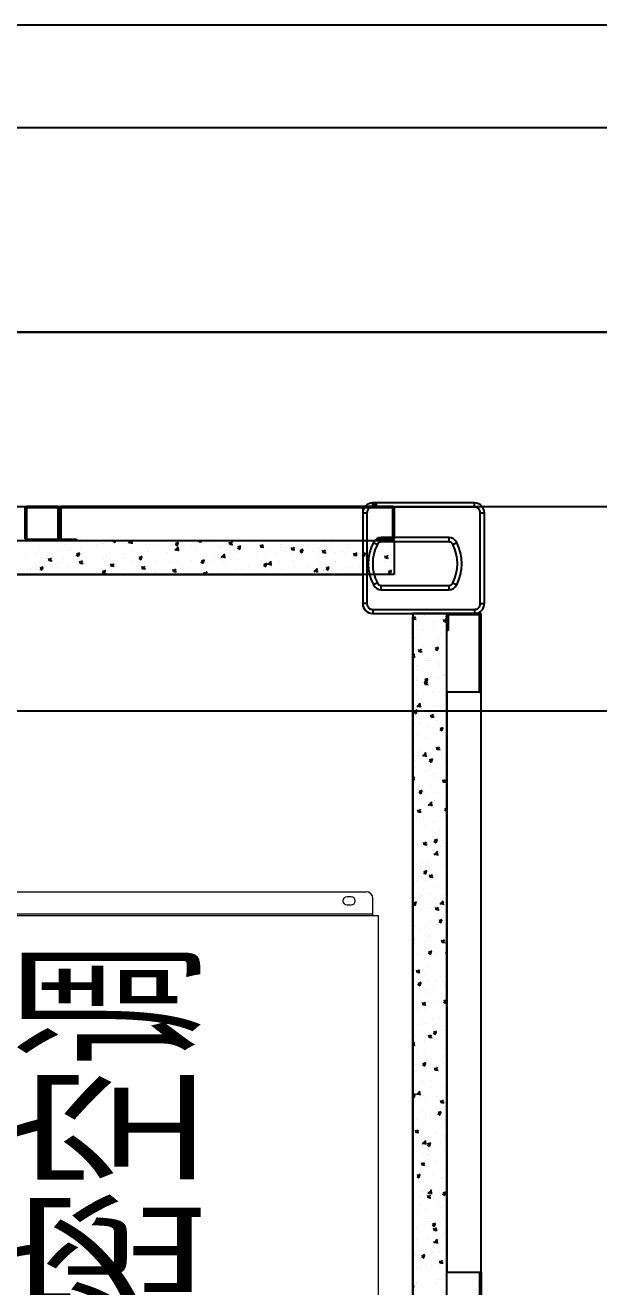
# Model space of a CAD drawing. Extents: x 758840 to 1108724, y -102573 to 143521.
# Drawn here: x 863022 to 863861, y 72539 to 74388 of the extents above; entities that cross this region are included whole.
import ezdxf

# ---------------------------------------------------------------- set-up
doc = ezdxf.new("R2010")
doc.units = 0
doc.header["$LTSCALE"] = 1000
doc.header["$MEASUREMENT"] = 0
doc.linetypes.add('DASHDOT', pattern=[1, 0.5, -0.25, 0, -0.25])
doc.linetypes.add('DOTE', pattern=[2.42, 2, -0.2, 0.02, -0.2])
for name, color, linetype in [('02电气-设备', 255, 'Continuous'), ('02电气-设备基础', 252, 'Continuous'), ('DOTE', 8, 'DOTE'), ('DX', 3, 'DASHDOT'), ('LWIRE', 1, 'Continuous'), ('WALL-MOVE', 6, 'Continuous')]:
    doc.layers.add(name, color=color, linetype=linetype)
doc.layers.add('ACS_KT_LH', color=51, linetype='ACS-LH', lineweight=60)
doc.styles.get("Standard").update_dxf_attribs({"font": 'gbenor.shx', "bigfont": 'gbcbig.shx'})
doc.styles.add('宋体', font='', dxfattribs={"width": 0.7})
doc.styles.get('宋体').set_extended_font_data('SimSun')
doc.linetypes.add('ACS-LH', pattern='A,1,-0.25,1,-0.25,1,-0.25,1,-0.4,["LH",宋体,S=0.25,R=0,X=-0.2,Y=-0.1],-0.4', length=5.55)

# ---------------------------------------------------------------- blocks, each defined once
blk = doc.blocks.new('空调新风一体机')
at = {"layer": 'ACS_KT_LH', "linetype": 'ByBlock', "lineweight": 15}
for p, q in [((304.8, 1052.5), (632.7, 1052.5)), ((468.7, 779.5), (304.8, 1052.5)), ((632.7, 1052.5), (468.7, 779.5))]:
    blk.add_line(p, q, dxfattribs=at)
at = {"layer": 'DX', "linetype": 'ByBlock', "lineweight": 13}
for p, q in [((71.9, 691.8), (49.6, 691.8)), ((71.9, 8.1), (71.9, 691.8)), ((74.6, 691.8), (71.9, 691.8)), ((74.6, 8.1), (74.6, 691.8)), ((875.4, 691.8), (875.4, 8.1)), ((875.4, 691.8), (878.1, 691.8)), ((878.1, 691.8), (878.1, 8.1)), ((878.1, 691.8), (900.4, 691.8)), ((39.6, 18.1), (39.6, 681.8)), ((910.4, 681.8), (910.4, 18.1)), ((47, 660), (47, 654)), ((59, 654), (59, 660)), ((891, 660), (891, 654)), ((903, 654), (903, 660)), ((47, 46), (47, 40)), ((59, 40), (59, 46)), ((891, 46), (891, 40)), ((903, 40), (903, 46)), ((71.9, 8.1), (49.6, 8.1)), ((74.6, 8.1), (71.9, 8.1)), ((875.4, 8.1), (878.1, 8.1)), ((878.1, 8.1), (900.4, 8.1))]:
    blk.add_line(p, q, dxfattribs=at)
blk.add_lwpolyline([(75, 700), (75, 0), (875, 0), (875, 700)], close=True, dxfattribs=at)
blk.add_circle((53.1, 657.8), 11.8, dxfattribs=at)
for centre, radius, start, end in [((49.6, 681.8), 10, 90, 180), ((900.4, 681.8), 10, 0, 90), ((53, 660), 6, 0, 180), ((897, 660), 6, 0, 180), ((53, 654), 6, 180, 0), ((897, 654), 6, 180, 0), ((53, 46), 6, 0, 180), ((53, 40), 6, 180, 0), ((897, 46), 6, 0, 180), ((897, 40), 6, 180, 0), ((49.6, 18.1), 10, 180, 270), ((900.4, 18.1), 10, 270, 0)]:
    blk.add_arc(centre, radius, start, end, dxfattribs=at)
at = {"linetype": 'ByBlock', "lineweight": 15}
blk.add_text('正面', height=250, dxfattribs=at).set_placement((287.2, 1115.2))
at = {"layer": 'LWIRE', "lineweight": -3}
blk.add_text('精密空调', height=250, dxfattribs=at).set_placement((114.9, 259.7))
blk = doc.blocks.new('BD4-PAL0101-HVPM01')
at = {"layer": '02电气-设备'}
for p, q in [((8394970.9, -4140599.4), (8394821.9, -4140599.4)), ((8394821.9, -4140605.4), (8394821.9, -4140599.4)), ((8394824.4, -4140602.4), (8394824.4, -4140604.4)), ((8394827.4, -4140604.4), (8394827.4, -4140599.4)), ((8394970.9, -4140605.4), (8394970.9, -4140599.4)), ((8394313.4, -4140606.6), (8394313.4, -4140652.2)), ((8394313.4, -4140652.2), (8394313.4, -4140606.6)), ((8394313.4, -4140608.4), (8394313.4, -4140650.4)), ((8394315.4, -4140608.4), (8394315.4, -4140650.4)), ((8394359.4, -4140604.4), (8394317.4, -4140604.4)), ((8394359.4, -4140606.4), (8394317.4, -4140606.4)), ((8394361.4, -4140650.4), (8394361.4, -4140608.4)), ((8394363.4, -4140606.6), (8394363.4, -4140652.2)), ((8394363.4, -4140650.4), (8394363.4, -4140608.4)), ((8394365.4, -4140606.6), (8394365.4, -4140652.2)), ((8394851.2, -4140604.4), (8394365.6, -4140604.4)), ((8394851.2, -4140606.4), (8394365.6, -4140606.4)), ((8394807.4, -4140604.4), (8394807.4, -4140613.9)), ((8394807.4, -4140613.9), (8394807.4, -4140746.9)), ((8394807.4, -4140613.9), (8394813.4, -4140613.9)), ((8394813.4, -4140613.9), (8394813.4, -4140746.9)), ((8394970.9, -4140605.4), (8394821.9, -4140605.4)), ((8394851.4, -4140652.2), (8394851.4, -4140606.6)), ((8394853.4, -4140606.6), (8394853.4, -4140652.2)), ((8394853.4, -4140652.2), (8394853.4, -4140606.6)), ((8394979.4, -4140746.9), (8394979.4, -4140613.9)), ((8394979.4, -4140613.9), (8394985.4, -4140613.9)), ((8394985.4, -4140746.9), (8394985.4, -4140613.9)), ((8391303.4, -4140654.4), (8394853.4, -4140654.4)), ((8394317.4, -4140652.4), (8394359.4, -4140652.4)), ((8394317.4, -4140654.4), (8394359.4, -4140654.4)), ((8394361, -4140654.8), (8394361, -4140654.8)), ((8394365.6, -4140652.4), (8394388.4, -4140652.4)), ((8394365.6, -4140654.4), (8394388.4, -4140654.4)), ((8394388.4, -4140652.4), (8394388.4, -4140654.4)), ((8394394.9, -4140656.2), (8394394.9, -4140656.2)), ((8394428.1, -4140658.2), (8394428.1, -4140658.2)), ((8394428.8, -4140657.7), (8394428.8, -4140657.7)), ((8394441.5, -4140654.9), (8394444.6, -4140657.1)), ((8394444.6, -4140657.1), (8394445.5, -4140654.4)), ((8394457.9, -4140658.1), (8394457.9, -4140658.1)), ((8394464.6, -4140657), (8394470.2, -4140657.9)), ((8394465.2, -4140658.3), (8394468.9, -4140654.4)), ((8394470, -4140659.2), (8394469.5, -4140654.4)), ((8394473.8, -4140656), (8394473.8, -4140656)), ((8394533.3, -4140658.8), (8394537.8, -4140657)), ((8394535.9, -4140662.2), (8394537.2, -4140658.3)), ((8394543.4, -4140657.1), (8394543.4, -4140657.1)), ((8394551, -4140654.9), (8394551, -4140654.9)), ((8394567.6, -4140656.9), (8394567.1, -4140654.4)), ((8394567.7, -4140655.7), (8394568.8, -4140654.4)), ((8394567.7, -4140655.8), (8394571.5, -4140656.2)), ((8394584.9, -4140656.3), (8394584.9, -4140656.3)), ((8394590, -4140657.2), (8394590, -4140657.2)), ((8394613.1, -4140660.9), (8394612.4, -4140656.9)), ((8394613.2, -4140659.7), (8394616.3, -4140656.1)), ((8394618.8, -4140657.7), (8394618.8, -4140657.7)), ((8394641.3, -4140656.8), (8394641.3, -4140656.8)), ((8394751.6, -4140656.5), (8394751.6, -4140656.5)), ((8394763, -4140656.9), (8394763, -4140656.9)), ((8394822.9, -4140657.2), (8394828.7, -4140660.2)), ((8394824.8, -4140655.5), (8394824.8, -4140655.5)), ((8394828.4, -4140652.4), (8394828.4, -4140654.4)), ((8394828.4, -4140652.4), (8394851.2, -4140652.4)), ((8394828.4, -4140654.4), (8394851.2, -4140654.4)), ((8394933.3, -4140650.1), (8394834.5, -4140650.1)), ((8394834.5, -4140656.6), (8394834.5, -4140650.1)), ((8394933.3, -4140656.6), (8394834.5, -4140656.6)), ((8394852.3, -4140658.1), (8394852.3, -4140658.1)), ((8394853.4, -4140654.4), (8394853.4, -4140704.4)), ((8394933.3, -4140650.1), (8394933.3, -4140656.6)), ((8394939.1, -4140660.2), (8394944.9, -4140657.2)), ((8394313.7, -4140677.1), (8394313.7, -4140677.1)), ((8394330.4, -4140671.5), (8394330.4, -4140671.5)), ((8394334, -4140666.7), (8394334, -4140666.7)), ((8394337.8, -4140673.9), (8394337.8, -4140673.9)), ((8394362.5, -4140667.4), (8394362.5, -4140667.4)), ((8394371, -4140660.3), (8394371, -4140660.3)), ((8394377.9, -4140668.7), (8394377.9, -4140668.7)), ((8394388.1, -4140675.4), (8394391.3, -4140677.6)), ((8394388.7, -4140674.1), (8394393.2, -4140672.4)), ((8394391.3, -4140677.5), (8394392.6, -4140673.7)), ((8394393.8, -4140666.6), (8394393.8, -4140666.6)), ((8394395.5, -4140662.7), (8394395.5, -4140662.7)), ((8394417.8, -4140663.4), (8394417.8, -4140663.4)), ((8394432.3, -4140676.2), (8394432.3, -4140676.2)), ((8394459.4, -4140675.3), (8394459.4, -4140675.3)), ((8394462.7, -4140659.1), (8394462.7, -4140659.1)), ((8394469.4, -4140669.8), (8394469.4, -4140669.8)), ((8394492.4, -4140670.5), (8394492.4, -4140670.5)), ((8394496.6, -4140660.5), (8394496.6, -4140660.5)), ((8394506.4, -4140663.5), (8394506.4, -4140663.5)), ((8394521.3, -4140672.6), (8394521.3, -4140672.6)), ((8394525, -4140666.1), (8394525, -4140666.1)), ((8394530.5, -4140662), (8394530.5, -4140662)), ((8394532.4, -4140667.5), (8394538, -4140668.4)), ((8394532.7, -4140660), (8394535.9, -4140662.2)), ((8394533, -4140668.8), (8394537.9, -4140663.6)), ((8394537.8, -4140669.7), (8394537.1, -4140663.7)), ((8394537.2, -4140670.5), (8394537.2, -4140670.5)), ((8394557, -4140662), (8394557, -4140662)), ((8394561.2, -4140667.4), (8394561.2, -4140667.4)), ((8394564.4, -4140663.4), (8394564.4, -4140663.4)), ((8394598.3, -4140664.8), (8394598.3, -4140664.8)), ((8394600.7, -4140679.3), (8394605.7, -4140674.1)), ((8394601.3, -4140662.1), (8394601.3, -4140662.1)), ((8394605.6, -4140680.3), (8394604.9, -4140674.2)), ((8394613.2, -4140659.8), (8394617, -4140660.2)), ((8394617.2, -4140660), (8394617.2, -4140660)), ((8394621.8, -4140673.9), (8394621.8, -4140673.9)), ((8394624, -4140665.1), (8394627.2, -4140667.2)), ((8394624.6, -4140663.8), (8394629, -4140662.1)), ((8394627.2, -4140667.2), (8394628.4, -4140663.4)), ((8394632.2, -4140666.3), (8394632.2, -4140666.3)), ((8394651.9, -4140675.9), (8394651.9, -4140675.9)), ((8394652.7, -4140659.2), (8394652.7, -4140659.2)), ((8394653.9, -4140669.8), (8394653.9, -4140669.8)), ((8394658.7, -4140664.9), (8394658, -4140660.9)), ((8394658.8, -4140663.7), (8394661.8, -4140660.1)), ((8394658.8, -4140663.8), (8394662.6, -4140664.1)), ((8394664.7, -4140676.6), (8394664.7, -4140676.6)), ((8394666.1, -4140667.7), (8394666.1, -4140667.7)), ((8394680.6, -4140674.5), (8394680.6, -4140674.5)), ((8394686.6, -4140660.6), (8394686.6, -4140660.6)), ((8394686.9, -4140665.1), (8394686.9, -4140665.1)), ((8394688.9, -4140669.6), (8394688.9, -4140669.6)), ((8394700, -4140669.1), (8394700, -4140669.1)), ((8394704.2, -4140668.8), (8394703.5, -4140664.9)), ((8394704.3, -4140667.7), (8394707.4, -4140664.1)), ((8394704.3, -4140667.8), (8394708.1, -4140668.1)), ((8394704.6, -4140671.3), (8394704.6, -4140671.3)), ((8394715.3, -4140670.2), (8394718.4, -4140672.3)), ((8394715.8, -4140668.9), (8394720.3, -4140667.2)), ((8394718.4, -4140672.3), (8394719.7, -4140668.5)), ((8394719.5, -4140660.6), (8394719.5, -4140660.6)), ((8394720.5, -4140662), (8394720.5, -4140662)), ((8394726, -4140663.2), (8394726, -4140663.2)), ((8394733.9, -4140670.6), (8394733.9, -4140670.6)), ((8394741.2, -4140677.2), (8394741.2, -4140677.2)), ((8394744.7, -4140666), (8394744.7, -4140666)), ((8394749.8, -4140672.8), (8394749, -4140668.8)), ((8394749.9, -4140671.7), (8394752.9, -4140668)), ((8394749.9, -4140671.8), (8394753.7, -4140672.1)), ((8394754.4, -4140663.5), (8394754.4, -4140663.5)), ((8394760.6, -4140664), (8394760.6, -4140664)), ((8394767.8, -4140672), (8394767.8, -4140672)), ((8394778.2, -4140670.8), (8394778.2, -4140670.8)), ((8394783.8, -4140672.9), (8394783.8, -4140672.9)), ((8394784.7, -4140660.8), (8394784.7, -4140660.8)), ((8394788.3, -4140664.9), (8394788.3, -4140664.9)), ((8394795.3, -4140676.8), (8394794.6, -4140672.8)), ((8394795.4, -4140675.7), (8394798.5, -4140672)), ((8394795.4, -4140675.8), (8394799.2, -4140676.1)), ((8394801.7, -4140673.4), (8394801.7, -4140673.4)), ((8394806.5, -4140675.3), (8394809.7, -4140677.4)), ((8394807.1, -4140674), (8394811.5, -4140672.3)), ((8394809.7, -4140677.4), (8394811, -4140673.6)), ((8394815.2, -4140664.5), (8394815.2, -4140664.5)), ((8394816.4, -4140668.4), (8394816.4, -4140668.4)), ((8394822.2, -4140666.3), (8394822.2, -4140666.3)), ((8394835.6, -4140674.9), (8394835.6, -4140674.9)), ((8394840.9, -4140680.8), (8394840.1, -4140676.8)), ((8394841, -4140679.7), (8394844, -4140676)), ((8394848, -4140675.3), (8394848, -4140675.3)), ((8394848.5, -4140664.4), (8394848.5, -4140664.4)), ((8394321.2, -4140695.3), (8394321.2, -4140695.3)), ((8394329.6, -4140692.6), (8394329.6, -4140692.6)), ((8394335, -4140678.6), (8394335, -4140678.6)), ((8394335.4, -4140694.6), (8394339.8, -4140692.9)), ((8394337.9, -4140698), (8394339.2, -4140694.2)), ((8394348.7, -4140684.7), (8394347.9, -4140680.7)), ((8394348.8, -4140683.6), (8394351.8, -4140679.9)), ((8394348.8, -4140683.7), (8394352.6, -4140684)), ((8394358.3, -4140688.9), (8394358.3, -4140688.9)), ((8394361.2, -4140693.7), (8394361.2, -4140693.7)), ((8394361.7, -4140688.6), (8394361.7, -4140688.6)), ((8394368.9, -4140680), (8394368.9, -4140680)), ((8394377.1, -4140691.6), (8394377.1, -4140691.6)), ((8394394.2, -4140688.7), (8394393.5, -4140684.7)), ((8394394.3, -4140687.6), (8394397.4, -4140683.9)), ((8394394.3, -4140687.7), (8394398.1, -4140688)), ((8394394.7, -4140683.8), (8394394.7, -4140683.8)), ((8394395.3, -4140682.5), (8394395.3, -4140682.5)), ((8394401.1, -4140688.4), (8394401.1, -4140688.4)), ((8394402.8, -4140681.4), (8394402.8, -4140681.4)), ((8394427.3, -4140679.3), (8394427.3, -4140679.3)), ((8394436.7, -4140682.9), (8394436.7, -4140682.9)), ((8394439.8, -4140692.7), (8394439, -4140688.7)), ((8394439.8, -4140691.6), (8394443.6, -4140692)), ((8394439.9, -4140691.6), (8394442.9, -4140687.9)), ((8394441.2, -4140683.2), (8394441.2, -4140683.2)), ((8394457.1, -4140681.1), (8394457.1, -4140681.1)), ((8394470.6, -4140684.3), (8394470.6, -4140684.3)), ((8394479.4, -4140680.5), (8394482.5, -4140682.6)), ((8394480, -4140679.2), (8394484.4, -4140677.5)), ((8394481.2, -4140677.9), (8394481.2, -4140677.9)), ((8394482.5, -4140682.6), (8394483.8, -4140678.8)), ((8394485.3, -4140696.7), (8394484.6, -4140692.7)), ((8394485.4, -4140695.5), (8394488.5, -4140691.9)), ((8394485.4, -4140695.6), (8394489.2, -4140696)), ((8394491.6, -4140691.7), (8394491.6, -4140691.7)), ((8394504.5, -4140685.7), (8394504.5, -4140685.7)), ((8394520.5, -4140695.6), (8394520.5, -4140695.6)), ((8394524.2, -4140687.2), (8394524.2, -4140687.2)), ((8394538.4, -4140687.2), (8394538.4, -4140687.2)), ((8394540.8, -4140695), (8394540.8, -4140695)), ((8394544.5, -4140692.4), (8394544.5, -4140692.4)), ((8394556.3, -4140683.1), (8394556.3, -4140683.1)), ((8394570.6, -4140685.6), (8394573.8, -4140687.7)), ((8394571.2, -4140684.3), (8394575.7, -4140682.6)), ((8394572.3, -4140688.6), (8394572.3, -4140688.6)), ((8394573.8, -4140687.7), (8394575.1, -4140683.9)), ((8394577.8, -4140688.6), (8394577.8, -4140688.6)), ((8394584.6, -4140687.1), (8394584.6, -4140687.1)), ((8394589.2, -4140678.4), (8394589.2, -4140678.4)), ((8394600.1, -4140678), (8394605.8, -4140678.9)), ((8394600.5, -4140685), (8394600.5, -4140685)), ((8394606.2, -4140690), (8394606.2, -4140690)), ((8394614.9, -4140682.3), (8394614.9, -4140682.3)), ((8394621.1, -4140695), (8394621.1, -4140695)), ((8394624.6, -4140681.9), (8394624.6, -4140681.9)), ((8394640.1, -4140691.4), (8394640.1, -4140691.4)), ((8394653.1, -4140691), (8394653.1, -4140691)), ((8394661.9, -4140690.7), (8394665.1, -4140692.8)), ((8394662.5, -4140689.4), (8394666.9, -4140687.7)), ((8394665.1, -4140692.8), (8394666.3, -4140689)), ((8394667.1, -4140689.9), (8394667.1, -4140689.9)), ((8394667.9, -4140688.5), (8394673.6, -4140689.4)), ((8394668.5, -4140689.8), (8394673.5, -4140684.6)), ((8394673.3, -4140690.8), (8394672.6, -4140684.7)), ((8394674, -4140692.9), (8394674, -4140692.9)), ((8394686.1, -4140686.2), (8394686.1, -4140686.2)), ((8394704.1, -4140683.5), (8394704.1, -4140683.5)), ((8394707.9, -4140694.3), (8394707.9, -4140694.3)), ((8394718.7, -4140681.7), (8394718.7, -4140681.7)), ((8394728, -4140691.1), (8394728, -4140691.1)), ((8394736.3, -4140700.3), (8394741.2, -4140695.2)), ((8394741.1, -4140701.3), (8394740.4, -4140695.3)), ((8394741.8, -4140695.7), (8394741.8, -4140695.7)), ((8394743.9, -4140689), (8394743.9, -4140689)), ((8394750.8, -4140677.7), (8394750.8, -4140677.7)), ((8394753.2, -4140695.8), (8394756.3, -4140697.9)), ((8394753.7, -4140694.5), (8394758.2, -4140692.8)), ((8394756.3, -4140697.9), (8394757.6, -4140694.1)), ((8394767.9, -4140685.8), (8394767.9, -4140685.8)), ((8394783, -4140694), (8394783, -4140694)), ((8394802.5, -4140693), (8394802.5, -4140693)), ((8394808.1, -4140680.6), (8394808.1, -4140680.6)), ((8394815.6, -4140689.6), (8394815.6, -4140689.6)), ((8394823.9, -4140678.5), (8394823.9, -4140678.5)), ((8394839.5, -4140686.7), (8394839.5, -4140686.7)), ((8394841, -4140679.7), (8394844.8, -4140680.1)), ((8394847.7, -4140685.5), (8394847.7, -4140685.5)), ((8381447.4, -4140704.4), (8394807.4, -4140704.4)), ((8394853.4, -4140704.4), (8391303.4, -4140704.4)), ((8394321.1, -4140699), (8394321.1, -4140699)), ((8394334.8, -4140695.9), (8394337.9, -4140698)), ((8394426, -4140701), (8394429.2, -4140703.1)), ((8394426.5, -4140700.5), (8394426.5, -4140700.5)), ((8394426.6, -4140699.7), (8394431.1, -4140698)), ((8394429.2, -4140703.1), (8394430.5, -4140699.3)), ((8394458.6, -4140696.4), (8394458.6, -4140696.4)), ((8394464.5, -4140702.9), (8394464.5, -4140702.9)), ((8394503.8, -4140701.4), (8394503.8, -4140701.4)), ((8394504.6, -4140697.7), (8394504.6, -4140697.7)), ((8394519, -4140704.4), (8394522.3, -4140703.1)), ((8394521.7, -4140704.4), (8394521.7, -4140704.4)), ((8394530.9, -4140700.7), (8394530.1, -4140696.7)), ((8394530.9, -4140699.5), (8394534, -4140695.9)), ((8394530.9, -4140699.6), (8394534.7, -4140699.9)), ((8394555.5, -4140704.3), (8394555.5, -4140704.3)), ((8394576.4, -4140704.4), (8394575.7, -4140700.7)), ((8394576.5, -4140703.5), (8394579.6, -4140699.9)), ((8394576.5, -4140703.6), (8394580.3, -4140703.9)), ((8394588.5, -4140699.5), (8394588.5, -4140699.5)), ((8394593.1, -4140702.6), (8394593.1, -4140702.6)), ((8394624.7, -4140704.4), (8394625.1, -4140703.8)), ((8394630.1, -4140696.2), (8394630.1, -4140696.2)), ((8394648, -4140701.6), (8394648, -4140701.6)), ((8394663.9, -4140699.5), (8394663.9, -4140699.5)), ((8394687.9, -4140696.4), (8394687.9, -4140696.4)), ((8394718, -4140702.9), (8394718, -4140702.9)), ((8394735.7, -4140699), (8394741.3, -4140699.9)), ((8394750, -4140698.8), (8394750, -4140698.8)), ((8394765.4, -4140699.4), (8394765.4, -4140699.4)), ((8394775.7, -4140697.2), (8394775.7, -4140697.2)), ((8394807.2, -4140703.5), (8394807.2, -4140703.5)), ((8394809.6, -4140698.6), (8394809.6, -4140698.6)), ((8394831.3, -4140700.3), (8394831.3, -4140700.3)), ((8394843.5, -4140700), (8394843.5, -4140700)), ((8394844.4, -4140700.9), (8394847.6, -4140703)), ((8394845, -4140699.6), (8394849.4, -4140697.9)), ((8394847.6, -4140703), (8394848.9, -4140699.1)), ((8394828.7, -4140716.6), (8394822.9, -4140719.5)), ((8394834.5, -4140726.6), (8394834.5, -4140720.1)), ((8394834.5, -4140720.1), (8394933.3, -4140720.1)), ((8394834.5, -4140726.6), (8394933.3, -4140726.6)), ((8394933.3, -4140720.1), (8394933.3, -4140726.6)), ((8394939.1, -4140716.6), (8394944.9, -4140719.5)), ((8394813.4, -4140746.9), (8394807.4, -4140746.9)), ((8394807.4, -4140747.1), (8394807.4, -4140746.9)), ((8394979.4, -4140746.9), (8394985.4, -4140746.9)), ((8394821.9, -4140755.4), (8394970.9, -4140755.4)), ((8394821.9, -4140755.4), (8394821.9, -4140761.4)), ((8394821.9, -4140761.4), (8394970.9, -4140761.4)), ((8394930.4, -4140761.4), (8394880.4, -4140761.4)), ((8394880.4, -4140761.4), (8394880.4, -4143637.4)), ((8394980.4, -4140761.4), (8394880.4, -4140761.4)), ((8394880.4, -4140761.4), (8394880.4, -4143637.4)), ((8394880.4, -4143637.4), (8394880.4, -4140767.4)), ((8394881.4, -4140770.4), (8394880.7, -4140766.4)), ((8394881.5, -4140769.2), (8394884.6, -4140765.6)), ((8394881.5, -4140769.3), (8394885.3, -4140769.6)), ((8394897.4, -4140764.3), (8394897.4, -4140764.3)), ((8394927, -4140773.2), (8394930.1, -4140769.6)), ((8394928.5, -4140767.5), (8394930.4, -4140768.8)), ((8394929.1, -4140766.3), (8394930.4, -4140765.8)), ((8394930.4, -4143637.4), (8394930.4, -4140761.4)), ((8394930.4, -4140763.6), (8394930.4, -4140786.4)), ((8394932.4, -4140763.6), (8394932.4, -4140786.4)), ((8394978.2, -4140761.4), (8394932.6, -4140761.4)), ((8394978.2, -4140763.4), (8394932.6, -4140763.4)), ((8394970.9, -4140755.4), (8394970.9, -4140761.4)), ((8394978.4, -4140876.4), (8394978.4, -4140763.6)), ((8394980.4, -4143637.4), (8394980.4, -4140761.4)), ((8394980.4, -4140876.4), (8394980.4, -4140763.6)), ((8394888.1, -4140778.6), (8394888.1, -4140778.6)), ((8394889.1, -4140774.3), (8394889.1, -4140774.3)), ((8394896.6, -4140785.5), (8394896.6, -4140785.5)), ((8394910.8, -4140772.9), (8394910.8, -4140772.9)), ((8394912.5, -4140783.4), (8394912.5, -4140783.4)), ((8394921.2, -4140770.3), (8394921.2, -4140770.3)), ((8394925.1, -4140772.2), (8394925.1, -4140772.2)), ((8394927, -4140774.3), (8394926.2, -4140770.4)), ((8394927, -4140773.3), (8394930.4, -4140773.6)), ((8394932.4, -4140786.4), (8394930.4, -4140786.4)), ((8394884.8, -4140796.6), (8394884.8, -4140796.6)), ((8394888.4, -4140795.5), (8394888.4, -4140795.5)), ((8394918.7, -4140798.1), (8394918.7, -4140798.1)), ((8394919.8, -4140805.3), (8394919.8, -4140805.3)), ((8394920.4, -4140791.4), (8394920.4, -4140791.4)), ((8394880.4, -4140823.5), (8394883.4, -4140820.3)), ((8394880.4, -4140824.6), (8394883.5, -4140825.1)), ((8394883.3, -4140826.5), (8394882.6, -4140820.4)), ((8394885.5, -4140816.5), (8394885.5, -4140816.5)), ((8394887.6, -4140816.6), (8394887.6, -4140816.6)), ((8394890.2, -4140818.1), (8394889.5, -4140814.1)), ((8394890.3, -4140817), (8394893.4, -4140813.3)), ((8394890.3, -4140817.1), (8394894.1, -4140817.4)), ((8394895.8, -4140808.4), (8394895.8, -4140808.4)), ((8394913.1, -4140813.6), (8394916.2, -4140815.7)), ((8394913.7, -4140812.3), (8394918.1, -4140810.6)), ((8394916.2, -4140815.7), (8394917.5, -4140811.9)), ((8394919.7, -4140812.6), (8394919.7, -4140812.6)), ((8394922.5, -4140810.1), (8394922.5, -4140810.1)), ((8394885.8, -4140837.6), (8394885.8, -4140837.6)), ((8394886.8, -4140837.8), (8394886.8, -4140837.8)), ((8394900.7, -4140830.4), (8394900.7, -4140830.4)), ((8394903.1, -4140830.3), (8394903.1, -4140830.3)), ((8394906.3, -4140830.5), (8394906.3, -4140830.5)), ((8394918.9, -4140833.7), (8394918.9, -4140833.7)), ((8394919.7, -4140839), (8394919.7, -4140839)), ((8394886, -4140858.9), (8394886, -4140858.9)), ((8394886.4, -4140855.4), (8394886.4, -4140855.4)), ((8394887.9, -4140859), (8394887.9, -4140859)), ((8394897.6, -4140859.6), (8394900.8, -4140861.8)), ((8394898.2, -4140858.3), (8394902.7, -4140856.6)), ((8394899.1, -4140865.9), (8394898.3, -4140861.9)), ((8394899.1, -4140864.7), (8394902.2, -4140861.1)), ((8394900.8, -4140861.7), (8394902.1, -4140857.9)), ((8394918.1, -4140854.8), (8394918.1, -4140854.8)), ((8394924.9, -4140852.6), (8394924.9, -4140852.6)), ((8394926.5, -4140850.1), (8394926.5, -4140850.1)), ((8394885.3, -4140880), (8394885.3, -4140880)), ((8394893.7, -4140862.8), (8394893.7, -4140862.8)), ((8394899.1, -4140864.8), (8394902.9, -4140865.2)), ((8394909.8, -4140875.1), (8394909.8, -4140875.1)), ((8394917.3, -4140876), (8394917.3, -4140876)), ((8394925.7, -4140873), (8394925.7, -4140873)), ((8394927.6, -4140864.2), (8394927.6, -4140864.2)), ((8394980.4, -4140876.4), (8394930.4, -4140876.4)), ((8394930.4, -4140876.4), (8394930.4, -4141726.4)), ((8394978.4, -4140876.4), (8394980.4, -4140876.4)), ((8394980.4, -4141726.4), (8394980.4, -4140876.4)), ((8394881.3, -4140895.2), (8394881.3, -4140895.2)), ((8394885.3, -4140896.9), (8394885.3, -4140896.9)), ((8394886.3, -4140896.6), (8394891.9, -4140897.5)), ((8394886.9, -4140897.9), (8394891.8, -4140892.7)), ((8394891.7, -4140898.8), (8394891, -4140892.8)), ((8394909, -4140898.1), (8394909, -4140898.1)), ((8394915.2, -4140896.7), (8394915.2, -4140896.7)), ((8394916.6, -4140897.1), (8394916.6, -4140897.1)), ((8394922.3, -4140890.5), (8394922.3, -4140890.5)), ((8394882.2, -4140905.7), (8394885.3, -4140907.8)), ((8394882.8, -4140904.4), (8394887.2, -4140902.7)), ((8394884.5, -4140901.2), (8394884.5, -4140901.2)), ((8394885.3, -4140907.8), (8394886.6, -4140904)), ((8394893.1, -4140900.2), (8394893.1, -4140900.2)), ((8394894.7, -4140903.8), (8394894.7, -4140903.8)), ((8394900.5, -4140910.8), (8394900.5, -4140910.8)), ((8394907.9, -4140913.6), (8394907.1, -4140909.7)), ((8394907.9, -4140912.5), (8394911, -4140908.9)), ((8394907.9, -4140912.6), (8394911.7, -4140912.9)), ((8394928.6, -4140905.2), (8394928.6, -4140905.2)), ((8394883.7, -4140922.3), (8394883.7, -4140922.3)), ((8394892.3, -4140923.1), (8394892.3, -4140923.1)), ((8394902.6, -4140928.9), (8394902.6, -4140928.9)), ((8394915.8, -4140918.2), (8394915.8, -4140918.2)), ((8394916.3, -4140920), (8394916.3, -4140920)), ((8394920.1, -4140931.2), (8394923.2, -4140933.4)), ((8394920.7, -4140930), (8394925.1, -4140928.3)), ((8394923.2, -4140933.4), (8394924.5, -4140929.5)), ((8394924.7, -4140933), (8394924.7, -4140933)), ((8394883, -4140943.5), (8394883, -4140943.5)), ((8394887.7, -4140939.4), (8394887.7, -4140939.4)), ((8394899.6, -4140945), (8394899.6, -4140945)), ((8394915, -4140939.4), (8394915, -4140939.4)), ((8394882.2, -4140964.6), (8394882.2, -4140964.6)), ((8394882.9, -4140970.1), (8394882.9, -4140970.1)), ((8394890.2, -4140961.4), (8394890.2, -4140961.4)), ((8394894.7, -4140968.9), (8394900.3, -4140969.8)), ((8394895.3, -4140970.2), (8394900.2, -4140965.1)), ((8394900.1, -4140971.2), (8394899.4, -4140965.2)), ((8394903.6, -4140969.9), (8394903.6, -4140969.9)), ((8394914.3, -4140960.5), (8394914.3, -4140960.5)), ((8394916.7, -4140961.4), (8394915.9, -4140957.4)), ((8394916.7, -4140960.3), (8394919.8, -4140956.6)), ((8394916.7, -4140960.4), (8394920.5, -4140960.7)), ((8394922.1, -4140970.9), (8394922.1, -4140970.9)), ((8394923, -4140964.8), (8394923, -4140964.8)), ((8394924.1, -4140962.8), (8394924.1, -4140962.8)), ((8394881.4, -4140985.7), (8394881.4, -4140985.7)), ((8394885.1, -4140977.3), (8394885.1, -4140977.3)), ((8394900.3, -4140991.2), (8394900.3, -4140991.2)), ((8394904.6, -4140977.3), (8394907.8, -4140979.4)), ((8394905.2, -4140976), (8394909.7, -4140974.3)), ((8394906.3, -4140989.8), (8394906.3, -4140989.8)), ((8394907.8, -4140979.4), (8394909.1, -4140975.6)), ((8394913.5, -4140981.7), (8394913.5, -4140981.7)), ((8394922.2, -4140987.7), (8394922.2, -4140987.7)), ((8394880.4, -4141003.6), (8394883.1, -4141000.4)), ((8394880.4, -4141004.2), (8394883.8, -4141004.5)), ((8394880.6, -4141006.9), (8394880.6, -4141006.9)), ((8394911.5, -4140995.1), (8394911.5, -4140995.1)), ((8394912.7, -4141002.8), (8394912.7, -4141002.8)), ((8394925.5, -4141009.2), (8394924.8, -4141005.2)), ((8394925.5, -4141008.1), (8394929.3, -4141008.5)), ((8394925.6, -4141008), (8394928.6, -4141004.4)), ((8394929.6, -4141009.6), (8394929.6, -4141009.6)), ((8394887.5, -4141019.8), (8394887.5, -4141019.8)), ((8394889.2, -4141023.3), (8394892.3, -4141025.5)), ((8394889.6, -4141014.9), (8394889.6, -4141014.9)), ((8394889.8, -4141022.1), (8394894.2, -4141020.3)), ((8394892.3, -4141025.5), (8394893.6, -4141021.6)), ((8394899.1, -4141027.6), (8394899.1, -4141027.6)), ((8394905.5, -4141012.8), (8394905.5, -4141012.8)), ((8394911.9, -4141023.9), (8394911.9, -4141023.9)), ((8394924.6, -4141013.4), (8394924.6, -4141013.4)), ((8394888.8, -4141037.8), (8394888.8, -4141037.8)), ((8394903.1, -4141041.3), (8394908.8, -4141042.2)), ((8394903.7, -4141042.6), (8394908.7, -4141037.4)), ((8394908.6, -4141043.6), (8394907.8, -4141037.5)), ((8394911.2, -4141045.1), (8394911.2, -4141045.1)), ((8394912.5, -4141036.1), (8394912.5, -4141036.1)), ((8394912.9, -4141034.7), (8394912.9, -4141034.7)), ((8394927.7, -4141047.6), (8394930.4, -4141046.6)), ((8394884.9, -4141057.7), (8394884.9, -4141057.7)), ((8394886.5, -4141059.8), (8394886.5, -4141059.8)), ((8394888.8, -4141053), (8394888, -4141049)), ((8394888.8, -4141051.8), (8394891.9, -4141048.2)), ((8394888.8, -4141051.9), (8394892.6, -4141052.2)), ((8394896.1, -4141059.7), (8394896.1, -4141059.7)), ((8394920.4, -4141061.3), (8394920.4, -4141061.3)), ((8394921.9, -4141051.3), (8394921.9, -4141051.3)), ((8394927.1, -4141048.9), (8394930.2, -4141051)), ((8394930.2, -4141051), (8394930.4, -4141050.5)), ((8394900.1, -4141071.6), (8394900.1, -4141071.6)), ((8394910.4, -4141066.2), (8394910.4, -4141066.2)), ((8394919.5, -4141079.5), (8394919.5, -4141079.5)), ((8394887.3, -4141100.2), (8394887.3, -4141100.2)), ((8394887.5, -4141100.8), (8394887.5, -4141100.8)), ((8394897.6, -4141100.7), (8394896.8, -4141096.7)), ((8394897.6, -4141099.6), (8394900.7, -4141095.9)), ((8394897.6, -4141099.7), (8394901.4, -4141100)), ((8394908, -4141093.7), (8394908, -4141093.7)), ((8394909.6, -4141087.4), (8394909.6, -4141087.4)), ((8394911.6, -4141094.9), (8394914.8, -4141097.1)), ((8394912.2, -4141093.7), (8394916.7, -4141092)), ((8394914.8, -4141097.1), (8394916.1, -4141093.2)), ((8394918.7, -4141102.4), (8394918.7, -4141102.4)), ((8394921.4, -4141102.2), (8394921.4, -4141102.2)), ((8394924.4, -4141093.9), (8394924.4, -4141093.9)), ((8394902.8, -4141104.5), (8394902.8, -4141104.5)), ((8394908.8, -4141108.5), (8394908.8, -4141108.5)), ((8394911.5, -4141113.7), (8394917.2, -4141114.6)), ((8394912.1, -4141115), (8394917.1, -4141109.8)), ((8394917, -4141115.9), (8394916.3, -4141109.9)), ((8394884.7, -4141138.1), (8394884.7, -4141138.1)), ((8394886.1, -4141129.6), (8394886.1, -4141129.6)), ((8394895.4, -4141126), (8394895.4, -4141126)), ((8394896.8, -4141139.7), (8394901.2, -4141138)), ((8394899.3, -4141143.1), (8394900.6, -4141139.3)), ((8394902, -4141127.5), (8394902, -4141127.5)), ((8394908.1, -4141129.6), (8394908.1, -4141129.6)), ((8394921.7, -4141131.7), (8394921.7, -4141131.7)), ((8394926.1, -4141124.3), (8394926.1, -4141124.3)), ((8394929.3, -4141127.4), (8394929.3, -4141127.4)), ((8394885.3, -4141152.5), (8394885.3, -4141152.5)), ((8394896.2, -4141141), (8394899.3, -4141143.1)), ((8394899.9, -4141152), (8394899.9, -4141152)), ((8394906.4, -4141148.5), (8394905.6, -4141144.5)), ((8394906.4, -4141147.3), (8394909.5, -4141143.7)), ((8394906.4, -4141147.4), (8394910.2, -4141147.8)), ((8394907.3, -4141150.8), (8394907.3, -4141150.8)), ((8394909.4, -4141149.3), (8394909.4, -4141149.3)), ((8394883, -4141158.4), (8394883, -4141158.4)), ((8394892.7, -4141174.4), (8394892.7, -4141174.4)), ((8394896.4, -4141167), (8394896.4, -4141167)), ((8394906.5, -4141171.9), (8394906.5, -4141171.9)), ((8394916.9, -4141159.9), (8394916.9, -4141159.9)), ((8394924.2, -4141174.3), (8394924.2, -4141174.3)), ((8394930.3, -4141168.4), (8394930.3, -4141168.4)), ((8394880.7, -4141187), (8394883.9, -4141189.2)), ((8394881.3, -4141185.8), (8394885.8, -4141184.1)), ((8394883.9, -4141189.2), (8394885.2, -4141185.3)), ((8394887.2, -4141180.6), (8394887.2, -4141180.6)), ((8394904.3, -4141192.1), (8394904.3, -4141192.1)), ((8394905.8, -4141193.1), (8394905.8, -4141193.1)), ((8394915.2, -4141196.2), (8394914.4, -4141192.3)), ((8394915.2, -4141195.1), (8394918.3, -4141191.5)), ((8394916.1, -4141194.2), (8394916.1, -4141194.2)), ((8394920, -4141186), (8394925.6, -4141186.9)), ((8394920.6, -4141187.3), (8394925.5, -4141182.2)), ((8394925.4, -4141188.3), (8394924.7, -4141182.3)), ((8394915.2, -4141195.2), (8394919, -4141195.5)), ((8394918.6, -4141212.6), (8394921.8, -4141214.7)), ((8394919.2, -4141211.3), (8394923.7, -4141209.6)), ((8394921.6, -4141212.2), (8394921.6, -4141212.2)), ((8394921.8, -4141214.7), (8394923.1, -4141210.9)), ((8394884.5, -4141218.5), (8394884.5, -4141218.5)), ((8394891.9, -4141224.6), (8394891.9, -4141224.6)), ((8394899.4, -4141219.2), (8394899.4, -4141219.2)), ((8394905, -4141214.2), (8394905, -4141214.2)), ((8394915.3, -4141217.1), (8394915.3, -4141217.1)), ((8394925.8, -4141226), (8394925.8, -4141226)), ((8394880.4, -4141236.6), (8394881.6, -4141235.2)), ((8394880.4, -4141239.1), (8394882.3, -4141239.3)), ((8394882.7, -4141244.2), (8394882.7, -4141244.2)), ((8394898.6, -4141242.1), (8394898.6, -4141242.1)), ((8394899.7, -4141232.5), (8394899.7, -4141232.5)), ((8394904.2, -4141235.3), (8394904.2, -4141235.3)), ((8394905.3, -4141233.1), (8394905.3, -4141233.1)), ((8394922.6, -4141239), (8394922.6, -4141239)), ((8394924, -4141244), (8394923.3, -4141240)), ((8394924.1, -4141242.9), (8394927.1, -4141239.2)), ((8394924.1, -4141243), (8394927.8, -4141243.3)), ((8394881.9, -4141267.2), (8394881.9, -4141267.2)), ((8394887, -4141261), (8394887, -4141261)), ((8394903.2, -4141258.7), (8394906.3, -4141260.8)), ((8394903.4, -4141256.5), (8394903.4, -4141256.5)), ((8394903.8, -4141257.4), (8394908.2, -4141255.7)), ((8394905.9, -4141264), (8394905.9, -4141264)), ((8394906.3, -4141260.8), (8394907.6, -4141256.9)), ((8394913.2, -4141258.3), (8394913.2, -4141258.3)), ((8394924, -4141254.7), (8394924, -4141254.7)), ((8394928.4, -4141258.4), (8394930.4, -4141258.7)), ((8394929, -4141259.7), (8394930.4, -4141258.2)), ((8394887.3, -4141287.8), (8394886.5, -4141283.8)), ((8394887.3, -4141286.7), (8394890.4, -4141283)), ((8394887.3, -4141286.7), (8394891.1, -4141287.1)), ((8394902.7, -4141277.6), (8394902.7, -4141277.6)), ((8394929.3, -4141283.8), (8394929.3, -4141283.8)), ((8394884.3, -4141298.9), (8394884.3, -4141298.9)), ((8394887.7, -4141304.7), (8394890.9, -4141306.8)), ((8394888.3, -4141303.4), (8394892.8, -4141301.7)), ((8394889.2, -4141289.1), (8394889.2, -4141289.1)), ((8394890.9, -4141306.8), (8394892.2, -4141303)), ((8394900.8, -4141290.8), (8394900.8, -4141290.8)), ((8394901.9, -4141298.7), (8394901.9, -4141298.7)), ((8394914.2, -4141299.3), (8394914.2, -4141299.3)), ((8394921.4, -4141292.6), (8394921.4, -4141292.6)), ((8394888.2, -4141323), (8394888.2, -4141323)), ((8394899.6, -4141312.9), (8394899.6, -4141312.9)), ((8394901.1, -4141319.9), (8394901.1, -4141319.9)), ((8394912.6, -4141308.8), (8394912.6, -4141308.8)), ((8394928.5, -4141306.7), (8394928.5, -4141306.7)), ((8394886.8, -4141341.4), (8394886.8, -4141341.4)), ((8394896.1, -4141335.6), (8394895.3, -4141331.6)), ((8394895.9, -4141333.9), (8394895.9, -4141333.9)), ((8394896.1, -4141334.4), (8394899.2, -4141330.8)), ((8394896.1, -4141334.5), (8394899.9, -4141334.8)), ((8394900.4, -4141341), (8394900.4, -4141341)), ((8394911.8, -4141331.8), (8394911.8, -4141331.8)), ((8394922.1, -4141324.5), (8394922.1, -4141324.5)), ((8394923.8, -4141335.1), (8394923.8, -4141335.1)), ((8394925.6, -4141330.3), (8394928.8, -4141332.4)), ((8394926.2, -4141329), (8394930.4, -4141327.4)), ((8394928.8, -4141332.4), (8394930.1, -4141328.5)), ((8394895.1, -4141356.8), (8394895.1, -4141356.8)), ((8394909.7, -4141356.9), (8394909.7, -4141356.9)), ((8394919.1, -4141353.7), (8394919.1, -4141353.7)), ((8394884.2, -4141379.3), (8394884.2, -4141379.3)), ((8394889.2, -4141364), (8394889.2, -4141364)), ((8394899.6, -4141362.2), (8394899.6, -4141362.2)), ((8394902.4, -4141378.7), (8394902.4, -4141378.7)), ((8394904.9, -4141383.3), (8394904.1, -4141379.3)), ((8394904.9, -4141382.2), (8394908, -4141378.5)), ((8394910.2, -4141376.3), (8394913.3, -4141378.4)), ((8394910.8, -4141375), (8394915.2, -4141373.3)), ((8394913.3, -4141378.4), (8394914.6, -4141374.6)), ((8394921.2, -4141373), (8394921.2, -4141373)), ((8394923.1, -4141365.4), (8394923.1, -4141365.4)), ((8394880.4, -4141391.5), (8394883, -4141388.8)), ((8394880.4, -4141393.1), (8394883.1, -4141393.5)), ((8394882.9, -4141394.9), (8394882.2, -4141388.9)), ((8394897.1, -4141389.2), (8394897.1, -4141389.2)), ((8394898.8, -4141383.3), (8394898.8, -4141383.3)), ((8394899.4, -4141393.3), (8394899.4, -4141393.3)), ((8394904.9, -4141382.3), (8394908.7, -4141382.6)), ((8394885.7, -4141403.8), (8394885.7, -4141403.8)), ((8394898, -4141404.4), (8394898, -4141404.4)), ((8394923.6, -4141415.5), (8394923.6, -4141415.5)), ((8394925.8, -4141398.5), (8394925.8, -4141398.5)), ((8394884.7, -4141421.6), (8394884.7, -4141421.6)), ((8394886.6, -4141421.8), (8394886.6, -4141421.8)), ((8394894.7, -4141422.4), (8394897.9, -4141424.5)), ((8394895.3, -4141421.1), (8394899.8, -4141419.4)), ((8394897.3, -4141425.6), (8394897.3, -4141425.6)), ((8394897.9, -4141424.5), (8394899.2, -4141420.6)), ((8394898.1, -4141430.2), (8394898.1, -4141430.2)), ((8394909.1, -4141423.5), (8394909.1, -4141423.5)), ((8394913.7, -4141431.1), (8394913, -4141427.1)), ((8394913.7, -4141430), (8394917.5, -4141430.4)), ((8394913.8, -4141430), (8394916.8, -4141426.3)), ((8394918.6, -4141423.1), (8394918.6, -4141423.1)), ((8394925, -4141421.4), (8394925, -4141421.4)), ((8394930.2, -4141420.8), (8394930.2, -4141420.8)), ((8394892.4, -4141448.6), (8394892.4, -4141448.6)), ((8394896.5, -4141446.7), (8394896.5, -4141446.7)), ((8394908.3, -4141446.5), (8394908.3, -4141446.5)), ((8394921, -4141453.4), (8394921, -4141453.4)), ((8394929.5, -4141442), (8394929.5, -4141442)), ((8394880.4, -4141466.9), (8394884.3, -4141465.4)), ((8394880.4, -4141469.2), (8394882.4, -4141470.5)), ((8394882.4, -4141470.5), (8394883.7, -4141466.7)), ((8394884, -4141459.7), (8394884, -4141459.7)), ((8394885.9, -4141465), (8394891.5, -4141465.9)), ((8394886.5, -4141466.3), (8394891.4, -4141461.1)), ((8394891.3, -4141467.3), (8394890.6, -4141461.2)), ((8394891.6, -4141471.5), (8394891.6, -4141471.5)), ((8394895.7, -4141467.9), (8394895.7, -4141467.9)), ((8394906, -4141455.3), (8394906, -4141455.3)), ((8394915.7, -4141468.4), (8394915.7, -4141468.4)), ((8394928.7, -4141463.1), (8394928.7, -4141463.1)), ((8394880.4, -4141474.1), (8394880.8, -4141474.1)), ((8394893.6, -4141487.8), (8394893.6, -4141487.8)), ((8394894.9, -4141489), (8394894.9, -4141489)), ((8394899.2, -4141473.7), (8394899.2, -4141473.7)), ((8394922.5, -4141478.8), (8394921.8, -4141474.9)), ((8394922.6, -4141477.7), (8394925.6, -4141474.1)), ((8394922.6, -4141477.8), (8394926.4, -4141478.1)), ((8394927.5, -4141489.2), (8394927.5, -4141489.2)), ((8394927.9, -4141484.2), (8394927.9, -4141484.2)), ((8394886.4, -4141502.3), (8394886.4, -4141502.3)), ((8394899, -4141493.4), (8394899, -4141493.4)), ((8394907, -4141496.3), (8394907, -4141496.3)), ((8394917.2, -4141494), (8394920.4, -4141496.1)), ((8394917.8, -4141492.7), (8394922.2, -4141491)), ((8394920.3, -4141496.1), (8394921.6, -4141492.3)), ((8394923.4, -4141495.9), (8394923.4, -4141495.9)), ((8394927.2, -4141505.4), (8394927.2, -4141505.4)), ((8394881, -4141520.1), (8394881, -4141520.1)), ((8394882.2, -4141518.4), (8394882.2, -4141518.4)), ((8394885.8, -4141522.6), (8394885, -4141518.6)), ((8394885.8, -4141521.5), (8394888.9, -4141517.8)), ((8394885.8, -4141521.6), (8394889.6, -4141521.9)), ((8394894.2, -4141510.1), (8394894.2, -4141510.1)), ((8394914.9, -4141521.5), (8394914.9, -4141521.5)), ((8394922.4, -4141513.2), (8394922.4, -4141513.2)), ((8394926.4, -4141526.5), (8394926.4, -4141526.5)), ((8394883.8, -4141540.1), (8394883.8, -4141540.1)), ((8394893.4, -4141531.3), (8394893.4, -4141531.3)), ((8394894.3, -4141537.4), (8394899.9, -4141538.2)), ((8394894.9, -4141538.7), (8394899.8, -4141533.5)), ((8394899.7, -4141539.6), (8394899, -4141533.6)), ((8394901.7, -4141540), (8394904.9, -4141542.2)), ((8394902.3, -4141538.7), (8394906.8, -4141537)), ((8394904.9, -4141542.1), (8394906.2, -4141538.3)), ((8394905.6, -4141538.2), (8394905.6, -4141538.2)), ((8394920.8, -4141533.8), (8394920.8, -4141533.8)), ((8394921.5, -4141536.1), (8394921.5, -4141536.1)), ((8394882, -4141561), (8394882, -4141561)), ((8394888.9, -4141563.3), (8394888.9, -4141563.3)), ((8394892.6, -4141552.4), (8394892.6, -4141552.4)), ((8394899, -4141554.1), (8394899, -4141554.1)), ((8394902.5, -4141554), (8394902.5, -4141554)), ((8394904.8, -4141561.2), (8394904.8, -4141561.2)), ((8394915.9, -4141562.5), (8394915.9, -4141562.5)), ((8394925.6, -4141547.6), (8394925.6, -4141547.6)), ((8394928.9, -4141558), (8394928.9, -4141558)), ((8394886.2, -4141582.7), (8394886.2, -4141582.7)), ((8394891.9, -4141573.5), (8394891.9, -4141573.5)), ((8394894.6, -4141570.4), (8394893.8, -4141566.4)), ((8394894.6, -4141569.3), (8394897.7, -4141565.6)), ((8394894.6, -4141569.3), (8394898.4, -4141569.7)), ((8394912.2, -4141583), (8394912.2, -4141583)), ((8394923.2, -4141576.3), (8394923.2, -4141576.3)), ((8394924.8, -4141568.8), (8394924.8, -4141568.8)), ((8394886.3, -4141586.1), (8394889.5, -4141588.2)), ((8394886.9, -4141584.8), (8394891.3, -4141583.1)), ((8394888.1, -4141586.2), (8394888.1, -4141586.2)), ((8394889.4, -4141588.2), (8394890.7, -4141584.3)), ((8394889.9, -4141586.2), (8394889.9, -4141586.2)), ((8394891.1, -4141594.7), (8394891.1, -4141594.7)), ((8394923.8, -4141587.7), (8394923.8, -4141587.7)), ((8394924.1, -4141589.9), (8394924.1, -4141589.9)), ((8394890.3, -4141615.8), (8394890.3, -4141615.8)), ((8394895.5, -4141608.1), (8394895.5, -4141608.1)), ((8394902.7, -4141609.7), (8394908.3, -4141610.6)), ((8394903.4, -4141618.2), (8394902.7, -4141614.2)), ((8394903.3, -4141611), (8394908.2, -4141605.9)), ((8394903.4, -4141617.1), (8394907.2, -4141617.4)), ((8394903.5, -4141617), (8394906.5, -4141613.4)), ((8394908.1, -4141612), (8394907.4, -4141606)), ((8394920.6, -4141614.2), (8394920.6, -4141614.2)), ((8394923.3, -4141611.1), (8394923.3, -4141611.1)), ((8394924.2, -4141611.6), (8394927.4, -4141613.8)), ((8394924.8, -4141610.4), (8394929.2, -4141608.7)), ((8394927.3, -4141613.8), (8394928.6, -4141609.9)), ((8394883.6, -4141620.6), (8394883.6, -4141620.6)), ((8394889.5, -4141637), (8394889.5, -4141637)), ((8394890.9, -4141627.2), (8394890.9, -4141627.2)), ((8394898.8, -4141634.5), (8394898.8, -4141634.5)), ((8394911.4, -4141620.1), (8394911.4, -4141620.1)), ((8394918.9, -4141627.9), (8394918.9, -4141627.9)), ((8394922.5, -4141632.2), (8394922.5, -4141632.2)), ((8394924.8, -4141628.6), (8394924.8, -4141628.6)), ((8394898.8, -4141652.4), (8394898.8, -4141652.4)), ((8394902.2, -4141652.9), (8394902.2, -4141652.9)), ((8394909.3, -4141656.4), (8394913.8, -4141654.7)), ((8394911.9, -4141659.8), (8394913.2, -4141656)), ((8394918.1, -4141650.8), (8394918.1, -4141650.8)), ((8394921.8, -4141653.3), (8394921.8, -4141653.3)), ((8394923.1, -4141656.7), (8394923.1, -4141656.7)), ((8394886, -4141663.1), (8394886, -4141663.1)), ((8394888.8, -4141658.1), (8394888.8, -4141658.1)), ((8394908.7, -4141657.7), (8394911.9, -4141659.8)), ((8394912.2, -4141665.9), (8394911.5, -4141661.9)), ((8394912.3, -4141664.8), (8394915.3, -4141661.1)), ((8394912.3, -4141664.9), (8394916.1, -4141665.2)), ((8394921, -4141674.5), (8394921, -4141674.5)), ((8394925.4, -4141672.7), (8394925.4, -4141672.7)), ((8394885.5, -4141677.9), (8394885.5, -4141677.9)), ((8394886.4, -4141684.8), (8394886.4, -4141684.8)), ((8394888, -4141679.2), (8394888, -4141679.2)), ((8394899.8, -4141693.4), (8394899.8, -4141693.4)), ((8394901.4, -4141675.9), (8394901.4, -4141675.9)), ((8394911.1, -4141682.1), (8394916.8, -4141683)), ((8394911.7, -4141683.4), (8394916.7, -4141678.2)), ((8394916.5, -4141684.4), (8394915.8, -4141678.3)), ((8394920.3, -4141686.3), (8394920.3, -4141686.3)), ((8394883.4, -4141701), (8394883.4, -4141701)), ((8394884.7, -4141700.9), (8394884.7, -4141700.9)), ((8394887.2, -4141700.4), (8394887.2, -4141700.4)), ((8394893.3, -4141703.7), (8394896.5, -4141705.9)), ((8394893.9, -4141702.5), (8394898.3, -4141700.7)), ((8394896.4, -4141705.8), (8394897.7, -4141702)), ((8394908.7, -4141697.7), (8394908.7, -4141697.7)), ((8394920.2, -4141695.6), (8394920.2, -4141695.6)), ((8394921, -4141713.7), (8394920.3, -4141709.7)), ((8394920.4, -4141694.6), (8394920.4, -4141694.6)), ((8394921.1, -4141712.6), (8394924.1, -4141708.9)), ((8394886.5, -4141721.5), (8394886.5, -4141721.5)), ((8394892, -4141722.8), (8394892, -4141722.8)), ((8394898.6, -4141714.9), (8394898.6, -4141714.9)), ((8394907.7, -4141718.5), (8394907.7, -4141718.5)), ((8394919.4, -4141716.8), (8394919.4, -4141716.8)), ((8394921.1, -4141712.6), (8394924.9, -4141713)), ((8394930.4, -4141726.4), (8394980.4, -4141726.4)), ((8394978.4, -4141726.4), (8394978.4, -4141839.2)), ((8394978.4, -4141726.4), (8394980.4, -4141726.4)), ((8394980.4, -4141726.4), (8394980.4, -4141839.2)), ((8394880.4, -4141747.7), (8394882.9, -4141746.8)), ((8394885.7, -4141742.7), (8394885.7, -4141742.7)), ((8394885.8, -4141743.5), (8394885.8, -4141743.5)), ((8394915.4, -4141742.5), (8394915.4, -4141742.5)), ((8394918.7, -4141737.9), (8394918.7, -4141737.9)), ((8394922.9, -4141737.1), (8394922.9, -4141737.1))]:
    blk.add_line(p, q, dxfattribs=at)
for centre, radius, start, end in [((8394821.9, -4140613.9), 14.5, 90, 180), ((8394827.4, -4140602.4), 3, 90, 180), ((8394970.9, -4140613.9), 14.5, 0, 90), ((8394317.4, -4140608.4), 4, 90, 180), ((8394317.4, -4140608.4), 2, 90, 180), ((8394359.4, -4140608.4), 4, 0, 90), ((8394359.4, -4140608.4), 2, 0, 90), ((8394365.6, -4140606.6), 2.2, 90, 180), ((8394365.6, -4140606.6), 0.2, 90, 180), ((8394851.2, -4140606.6), 2.2, 0, 90), ((8394851.2, -4140606.6), 0.2, 0, 90), ((8394317.4, -4140650.4), 4, 180, 270), ((8394317.4, -4140650.4), 2, 180, 270), ((8394359.4, -4140650.4), 2, 270, 0), ((8394359.4, -4140650.4), 4, 270, 0), ((8394365.6, -4140652.2), 2.2, 180, 270), ((8394365.6, -4140652.2), 0.2, 180, 270), ((8394883.9, -4140688.4), 68.5, 152.938, 207.062), ((8394834.5, -4140663.1), 13, 90, 152.938), ((8394834.5, -4140663.1), 6.5, 90, 152.938), ((8394851.2, -4140652.2), 0.2, 270, 0), ((8394851.2, -4140652.2), 2.2, 270, 0), ((8394933.3, -4140663.1), 13, 27.062, 90), ((8394933.3, -4140663.1), 6.5, 27.062, 90), ((8394883.9, -4140688.4), 68.5, 332.938, 27.062), ((8394883.9, -4140688.4), 62, 152.938, 207.062), ((8394883.9, -4140688.4), 62, 332.938, 27.062), ((8394834.5, -4140713.6), 13, 207.062, 270), ((8394834.5, -4140713.6), 6.5, 207.062, 270), ((8394933.3, -4140713.6), 6.5, 270, 332.938), ((8394933.3, -4140713.6), 13, 270, 332.938), ((8394821.9, -4140746.9), 14.5, 180, 270), ((8394821.7, -4140747.1), 14.3, 180, 270), ((8394970.9, -4140746.9), 14.5, 270, 0), ((8394932.6, -4140763.6), 2.2, 90, 180), ((8394932.6, -4140763.6), 0.2, 90, 180), ((8394978.2, -4140763.6), 2.2, 0, 90), ((8394978.2, -4140763.6), 0.2, 0, 90)]:
    blk.add_arc(centre, radius, start, end, dxfattribs=at)
for points, knots in [([(8394821.9, -4140605.4), (8394820.8, -4140605.5), (8394819.2, -4140605.7), (8394817.2, -4140606.7), (8394815.9, -4140607.8), (8394814.8, -4140609.2), (8394813.7, -4140611.2), (8394813.5, -4140612.8), (8394813.4, -4140613.9)], [0, 0, 0, 0, 0.23944, 0.368348, 0.499985, 0.631647, 0.760539, 1, 1, 1, 1]), ([(8394979.4, -4140613.9), (8394979.3, -4140612.8), (8394979.1, -4140611.2), (8394978.1, -4140609.2), (8394977, -4140607.8), (8394975.6, -4140606.7), (8394973.6, -4140605.7), (8394972, -4140605.5), (8394970.9, -4140605.4)], [0, 0, 0, 0, 0.23946, 0.368352, 0.49999, 0.631653, 0.760561, 1, 1, 1, 1]), ([(8394813.4, -4140746.9), (8394813.5, -4140747.9), (8394813.7, -4140749.6), (8394814.8, -4140751.6), (8394815.9, -4140752.9), (8394817.2, -4140754), (8394819.2, -4140755.1), (8394820.8, -4140755.3), (8394821.9, -4140755.4)], [0, 0, 0, 0, 0.23946, 0.368367, 0.500014, 0.63165, 0.760558, 1, 1, 1, 1]), ([(8394970.9, -4140755.4), (8394972, -4140755.3), (8394973.6, -4140755.1), (8394975.6, -4140754), (8394977, -4140752.9), (8394978.1, -4140751.6), (8394979.1, -4140749.6), (8394979.3, -4140747.9), (8394979.4, -4140746.9)], [0, 0, 0, 0, 0.239441, 0.368348, 0.500011, 0.631634, 0.760542, 1, 1, 1, 1])]:
    blk.add_open_spline(points, degree=3, knots=knots, dxfattribs=at)
at = {"layer": '02电气-设备', "color": 5, "rotation": 90}
blk.add_blockref('空调新风一体机', (8394830.4, -4142079.4), dxfattribs=at)

msp = doc.modelspace()

# ---------------------------------------------------------------- linework, layer by layer
at = {"layer": '02电气-设备基础'}
msp.add_lwpolyline([(901460.28, 73382.53), (847360.28, 73382.53), (847360.28, 73682.52), (901460.28, 73682.52)], close=True, dxfattribs=at)
at = {"layer": 'DOTE'}
for p, q in [((771533.02, 73937.52), (914933.02, 73937.52)), ((914933.02, 73937.52), (771533.02, 73937.52)), ((914933.02, 73937.52), (775066.25, 73937.52)), ((775066.25, 73937.52), (914933.02, 73937.52))]:
    msp.add_line(p, q, dxfattribs=at)
at = {"layer": 'WALL-MOVE'}
for p, q in [((864763.48, 74387.5), (850412.98, 74387.5)), ((850337.98, 74237.5), (864763.48, 74237.5))]:
    msp.add_line(p, q, dxfattribs=at)

# ---------------------------------------------------------------- block references
at = {"layer": '02电气-设备'}
msp.add_blockref('BD4-PAL0101-HVPM01', (-7531291.39, 4214286.89, 0), dxfattribs=at)

doc.saveas('drawing.dxf')
